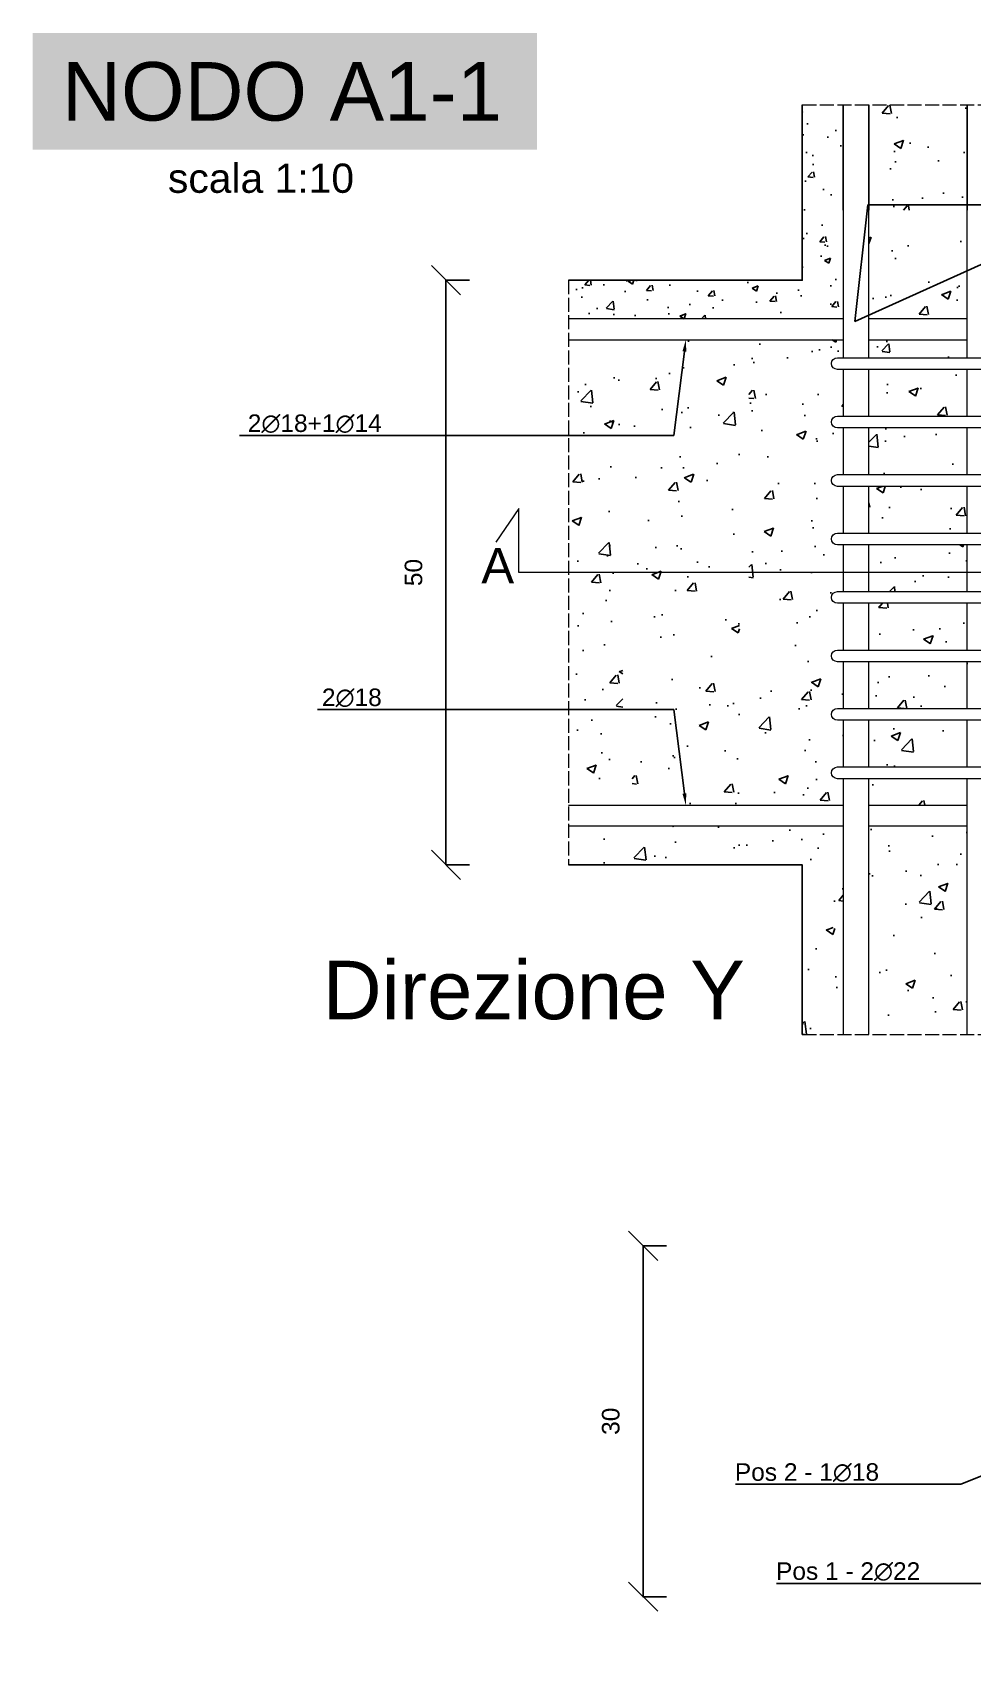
# Model space of a CAD drawing. Header units: millimetres. Extents: x -455371 to 117772, y -78417 to 116564.
# Drawn here: x -340539 to -339735, y 107063 to 108465 of the extents above; entities that cross this region are included whole.
import ezdxf
from ezdxf import colors
from ezdxf.entities.mleader import LeaderData, LeaderLine
from ezdxf.math import Vec2, Vec3

# ---------------------------------------------------------------- set-up
doc = ezdxf.new("R2010")
doc.units = ezdxf.units.MM
doc.linetypes.add('ACAD_ISO02W100', pattern=[15, 12, -3])
doc.layers.get('0').update_dxf_attribs({"color": 255})
for name, color, linetype, lineweight in [('armature', 5, 'Continuous', 18), ('Cls', 7, 'Continuous', 25), ('quote', 5, 'Continuous', 15), ('Scritte', 7, 'Continuous', 15), ('staffe', 10, 'Continuous', 15), ('tratteggio 1 a 50', 230, 'ACAD_ISO02W100', 15)]:
    doc.layers.add(name, color=color, linetype=linetype, lineweight=lineweight)
doc.layers.add('RETINI', color=253, linetype='Continuous')
doc.styles.get("Standard").update_dxf_attribs({"font": 'arial.ttf'})
doc.dimstyles.new('scala 1 a 10', dxfattribs={"dimtxt": 15, "dimasz": 25, "dimexe": 0.183, "dimexo": 0.1, "dimgap": 20, "dimtad": 2, "dimdec": 0, "dimlfac": 0.1, "dimzin": 0, "dimdsep": 46, "dimtxsty": 'Standard', "dimblk": 'OBLIQUE', "dimcen": -25, "dimadec": 0, "dimazin": 0, "dimtfac": 1, "dimtdec": 0, "dimtofl": 0, "dimtmove": 0, "dimatfit": 3, "dimfxl": 20, "dimfxlon": 1, "dimtolj": 1, "dimtzin": 0, "dimarcsym": 0})

# ---------------------------------------------------------------- blocks, each defined once
blk = doc.blocks.new('*U1349')
at = {"layer": 'staffe'}
blk.add_lwpolyline([(-120, 5), (120, 5, -1), (120, -5), (-120, -5, -1)], format="xyb", close=True, dxfattribs=at)
blk = doc.blocks.new('*U1350')
at = {"layer": 'armature', "color": 0, "linetype": 'ByBlock', "lineweight": -2, "transparency": 16777216}
for p in [(0, 350), (0, 300), (0, 250), (0, 200), (0, 150), (0, 100), (0, 50), (0, 0)]:
    blk.add_blockref('*U1349', p, dxfattribs=at)
blk = doc.blocks.new('_Oblique')
at = {"color": 0, "linetype": 'ByBlock', "lineweight": -2}
blk.add_line((-0.5, -0.5), (0.5, 0.5), dxfattribs=at)
blk = doc.blocks.new('*D2240')
at = {"layer": 'Defpoints', "color": 0, "transparency": 16777216}
for p in [(-340185.3, 108253.8), (-339580.5, 108253.8), (-339580.5, 107753.8)]:
    blk.add_point(p, dxfattribs=at)
at = {"layer": 'quote', "color": 0, "lineweight": -2, "transparency": 16777216}
for p, q in [((-340165.3, 108253.8), (-340185.5, 108253.8)), ((-340185.3, 107753.8), (-340185.3, 108253.8)), ((-340165.3, 107753.8), (-340185.5, 107753.8))]:
    blk.add_line(p, q, dxfattribs=at)
at = {"layer": 'quote', "color": 0, "lineweight": -2, "transparency": 16777216, "xscale": 25, "yscale": 25, "zscale": 25}
for p, rotation in [((-340185.3, 108253.8), 90), ((-340185.3, 107753.8), 270)]:
    blk.add_blockref('_Oblique', p, dxfattribs=dict(at, rotation=rotation))
at = {"layer": 'quote', "color": 0, "transparency": 16777216, "insert": (-340213, 108003.8), "char_height": 15, "attachment_point": 5, "rotation": 90}
blk.add_mtext('\\A1;50', dxfattribs=at)
blk = doc.blocks.new('*D2294')
at = {"layer": 'Defpoints', "color": 0, "transparency": 16777216}
for p in [(-340016.6, 107428), (-339657.2, 107428), (-339657.2, 107128)]:
    blk.add_point(p, dxfattribs=at)
at = {"layer": 'quote', "color": 0, "lineweight": -2, "transparency": 16777216}
for p, q in [((-339996.6, 107428), (-340016.8, 107428)), ((-340016.6, 107128), (-340016.6, 107428)), ((-339996.6, 107128), (-340016.8, 107128))]:
    blk.add_line(p, q, dxfattribs=at)
at = {"layer": 'quote', "color": 0, "lineweight": -2, "transparency": 16777216, "xscale": 25, "yscale": 25, "zscale": 25}
for p, rotation in [((-340016.6, 107428), 90), ((-340016.6, 107128), 270)]:
    blk.add_blockref('_Oblique', p, dxfattribs=dict(at, rotation=rotation))
at = {"layer": 'quote', "color": 0, "transparency": 16777216, "insert": (-340044.3, 107278), "char_height": 15, "attachment_point": 5, "rotation": 90}
blk.add_mtext('\\A1;30', dxfattribs=at)

msp = doc.modelspace()

# ---------------------------------------------------------------- hatches: boundary and pattern name
at = {"layer": 'RETINI'}
h = msp.add_hatch(dxfattribs=at)
h.set_pattern_fill('AR-CONC', color=256, scale=0.29)
edge = h.paths.add_edge_path()
edge.add_line((-339845.5, 108403.8), (-339880.5, 108403.8))
edge.add_line((-339880.5, 108403.8), (-339880.5, 108253.8))
edge.add_line((-339880.5, 108253.8), (-340080.5, 108253.8))
edge.add_line((-340080.5, 108253.8), (-340080.5, 108220.8))
edge.add_line((-340080.5, 108220.8), (-340034.1, 108220.8))
edge.add_line((-340034.1, 108220.8), (-340034.1, 108224.8))
edge.add_arc((-340030.1, 108224.8), 4, 2.2127, 180.0004, ccw=False)
edge.add_line((-340026.1, 108225), (-340026.1, 108220.8))
edge.add_line((-340026.1, 108220.8), (-339934.1, 108220.8))
edge.add_line((-339934.1, 108220.8), (-339934.1, 108224.8))
edge.add_arc((-339930.1, 108224.8), 4, 2.2127, 180.0004, ccw=False)
edge.add_line((-339926.1, 108225), (-339926.1, 108220.8))
edge.add_line((-339926.1, 108220.8), (-339845.5, 108220.8))
edge.add_line((-339845.5, 108220.8), (-339845.5, 108303.8))
edge.add_line((-339845.5, 108303.8), (-339850.5, 108303.8))
edge.add_arc((-339850.5, 108308.8), 5, 90, 270, ccw=False)
edge.add_line((-339850.5, 108313.8), (-339845.5, 108313.8))
edge.add_line((-339845.5, 108313.8), (-339845.5, 108403.8))
h = msp.add_hatch(dxfattribs=at)
h.set_pattern_fill('AR-CONC', color=256, scale=0.45)
h.paths.add_polyline_path([(-339637.5, 108156.1, 0.088613), (-339649.7, 108177.5), (-339721.5, 108177.5), (-339721.5, 108137.5), (-339637.5, 108137.5)])
h.paths.add_polyline_path([(-339739.5, 108177.5), (-339823.5, 108177.5), (-339823.5, 108137.5), (-339739.5, 108137.5)])
h.paths.add_polyline_path([(-339739.5, 108127.5), (-339823.5, 108127.5), (-339823.5, 108087.5), (-339739.5, 108087.5)])
h.paths.add_polyline_path([(-339637.5, 108127.5), (-339721.5, 108127.5), (-339721.5, 108087.5), (-339637.5, 108087.5)])
h.paths.add_polyline_path([(-339739.5, 108077.5), (-339823.5, 108077.5), (-339823.5, 108037.5), (-339739.5, 108037.5)])
h.paths.add_polyline_path([(-339637.5, 108077.5), (-339721.5, 108077.5), (-339721.5, 108037.5), (-339637.5, 108037.5)])
h.paths.add_polyline_path([(-339739.5, 108027.5), (-339823.5, 108027.5), (-339823.5, 107987.5), (-339739.5, 107987.5)])
h.paths.add_polyline_path([(-339637.5, 108027.5), (-339721.5, 108027.5), (-339721.5, 107987.5), (-339637.5, 107987.5)])
h.paths.add_polyline_path([(-339739.5, 107977.5), (-339823.5, 107977.5), (-339823.5, 107937.5), (-339739.5, 107937.5)])
h.paths.add_polyline_path([(-339637.5, 107977.5), (-339721.5, 107977.5), (-339721.5, 107937.5), (-339637.5, 107937.5)])
h.paths.add_polyline_path([(-339739.5, 107927.5), (-339823.5, 107927.5), (-339823.5, 107887.5), (-339739.5, 107887.5)])
h.paths.add_polyline_path([(-339637.5, 107927.5), (-339721.5, 107927.5), (-339721.5, 107887.5), (-339637.5, 107887.5)])
h.paths.add_polyline_path([(-339739.5, 107877.5), (-339823.5, 107877.5), (-339823.5, 107837.5), (-339739.5, 107837.5)])
h.paths.add_polyline_path([(-339637.5, 107877.5), (-339721.5, 107877.5), (-339721.5, 107837.5), (-339644.3, 107837.5, 0.055495), (-339637.5, 107851.5)])
h.paths.add_polyline_path([(-339739.5, 107827.5), (-339823.5, 107827.5), (-339823.5, 107804.8), (-339739.5, 107804.8)])
h.paths.add_polyline_path([(-339651.9, 107827.5), (-339721.5, 107827.5), (-339721.5, 107804.8), (-339703.5, 107804.8, 0.210392)])
h.paths.add_polyline_path([(-339637.5, 107816.6, -0.21525), (-339703.5, 107786.8), (-339721.5, 107786.8), (-339721.5, 107708.8), (-339637.5, 107708.8)])
h.paths.add_polyline_path([(-339739.5, 107786.8), (-339823.5, 107786.8), (-339823.5, 107708.8), (-339739.5, 107708.8)])
h.paths.add_polyline_path([(-339739.5, 107698.8), (-339823.5, 107698.8), (-339823.5, 107608.8), (-339739.5, 107608.8)])
h.paths.add_polyline_path([(-339637.5, 107698.8), (-339721.5, 107698.8), (-339721.5, 107608.8), (-339637.5, 107608.8)])
h.paths.add_polyline_path([(-339637.5, 108303.8), (-339721.5, 108303.8), (-339721.5, 108220.8), (-339703.5, 108220.8, -0.21525), (-339637.5, 108191)])
h.paths.add_polyline_path([(-339637.5, 108403.8), (-339721.5, 108403.8), (-339721.5, 108313.8), (-339637.5, 108313.8)])
h.paths.add_polyline_path([(-339739.5, 108403.8), (-339823.5, 108403.8), (-339823.5, 108313.8), (-339739.5, 108313.8)])
h.paths.add_polyline_path([(-339739.5, 108303.8), (-339823.5, 108303.8), (-339823.5, 108220.8), (-339739.5, 108220.8)])
h = msp.add_hatch(dxfattribs=at)
h.set_pattern_fill('AR-CONC', color=256, scale=0.45)
h.paths.add_polyline_path([(-339845.5, 108077.5), (-339850.5, 108077.5, -1), (-339850.5, 108087.5), (-339845.5, 108087.5), (-339845.5, 108127.5), (-339850.5, 108127.5, -1), (-339850.5, 108137.5), (-339845.5, 108137.5), (-339845.5, 108177.5), (-339850.5, 108177.5, -1), (-339850.5, 108187.5), (-339845.5, 108187.5), (-339845.5, 108202.8), (-339926.1, 108202.8), (-339926.1, 107804.8), (-339845.5, 107804.8), (-339845.5, 107827.5), (-339850.5, 107827.5, -1), (-339850.5, 107837.5), (-339845.5, 107837.5), (-339845.5, 107877.5), (-339850.5, 107877.5, -1), (-339850.5, 107887.5), (-339845.5, 107887.5), (-339845.5, 107927.5), (-339850.5, 107927.5, -1), (-339850.5, 107937.5), (-339845.5, 107937.5), (-339845.5, 107977.5), (-339850.5, 107977.5, -1), (-339850.5, 107987.5), (-339845.5, 107987.5), (-339845.5, 108027.5), (-339850.5, 108027.5, -1), (-339850.5, 108037.5), (-339845.5, 108037.5)])
h.paths.add_polyline_path([(-339934.1, 108202.8), (-340026.1, 108202.8), (-340026.1, 107804.8), (-339934.1, 107804.8)])
h.paths.add_polyline_path([(-340034.1, 108202.8), (-340080.5, 108202.8), (-340080.5, 107804.8), (-340034.1, 107804.8)])
h = msp.add_hatch(dxfattribs=at)
h.set_pattern_fill('AR-CONC', color=256, scale=0.29)
h.paths.add_polyline_path([(-339739.5, 108187.5), (-339739.5, 108202.8), (-339823.5, 108202.8), (-339823.5, 108187.5)])
h = msp.add_hatch(dxfattribs=at)
h.set_pattern_fill('AR-CONC', color=256, scale=0.45)
edge = h.paths.add_edge_path()
edge.add_line((-339880.5, 107608.8), (-339845.5, 107608.8))
edge.add_line((-339845.5, 107608.8), (-339845.5, 107698.8))
edge.add_line((-339845.5, 107698.8), (-339850.5, 107698.8))
edge.add_arc((-339850.5, 107703.8), 5, 90, 270, ccw=False)
edge.add_line((-339850.5, 107708.8), (-339845.5, 107708.8))
edge.add_line((-339845.5, 107708.8), (-339845.5, 107786.8))
edge.add_line((-339845.5, 107786.8), (-339926.1, 107786.8))
edge.add_line((-339926.1, 107786.8), (-339926.1, 107782.8))
edge.add_arc((-339930.1, 107782.7), 4, -180, 2.2127, ccw=False)
edge.add_line((-339934.1, 107782.7), (-339934.1, 107786.8))
edge.add_line((-339934.1, 107786.8), (-340026.1, 107786.8))
edge.add_line((-340026.1, 107786.8), (-340026.1, 107782.8))
edge.add_arc((-340030.1, 107782.7), 4, -180, 2.2127, ccw=False)
edge.add_line((-340034.1, 107782.7), (-340034.1, 107786.8))
edge.add_line((-340034.1, 107786.8), (-340080.5, 107786.8))
edge.add_line((-340080.5, 107786.8), (-340080.5, 107753.8))
edge.add_line((-340080.5, 107753.8), (-339880.5, 107753.8))
edge.add_line((-339880.5, 107753.8), (-339880.5, 107608.8))

# ---------------------------------------------------------------- linework, layer by layer
at = {"layer": 'armature'}
for points in [[(-339845.5, 108403.8), (-339845.5, 108187.5)], [(-339845.5, 108313.8), (-339845.5, 108403.8)], [(-339845.5, 108403.8), (-339845.5, 108313.8)], [(-339823.5, 108187.5), (-339823.5, 108403.8)], [(-339823.5, 108313.8), (-339823.5, 108403.8)], [(-339823.5, 108403.8), (-339823.5, 108313.8)], [(-339739.5, 108187.5), (-339739.5, 108403.8)], [(-339739.5, 108313.8), (-339739.5, 108403.8)], [(-339739.5, 108403.8), (-339739.5, 108313.8)], [(-340034.1, 108220.8), (-340080.5, 108220.8)], [(-339845.5, 108220.8), (-340080.5, 108220.8)], [(-339934.1, 108220.8), (-340026.1, 108220.8)], [(-339739.5, 108220.8), (-339823.5, 108220.8)], [(-340080.5, 108202.8), (-340034.1, 108202.8)], [(-340080.5, 108202.8), (-339845.5, 108202.8)], [(-340026.1, 108202.8), (-339934.1, 108202.8)], [(-339823.5, 108202.8), (-339739.5, 108202.8)], [(-339845.5, 108177.5), (-339845.5, 108137.5)], [(-339823.5, 108137.5), (-339823.5, 108177.5)], [(-339739.5, 108137.5), (-339739.5, 108177.5)], [(-339845.5, 108127.5), (-339845.5, 108087.5)], [(-339823.5, 108087.5), (-339823.5, 108127.5)], [(-339739.5, 108087.5), (-339739.5, 108127.5)], [(-339845.5, 108077.5), (-339845.5, 108037.5)], [(-339823.5, 108037.5), (-339823.5, 108077.5)], [(-339739.5, 108037.5), (-339739.5, 108077.5)], [(-339845.5, 108027.5), (-339845.5, 107987.5)], [(-339823.5, 107987.5), (-339823.5, 108027.5)], [(-339739.5, 107987.5), (-339739.5, 108027.5)], [(-339845.5, 107977.5), (-339845.5, 107937.5)], [(-339823.5, 107937.5), (-339823.5, 107977.5)], [(-339739.5, 107937.5), (-339739.5, 107977.5)], [(-339845.5, 107927.5), (-339845.5, 107887.5)], [(-339823.5, 107887.5), (-339823.5, 107927.5)], [(-339739.5, 107887.5), (-339739.5, 107927.5)], [(-339845.5, 107877.5), (-339845.5, 107837.5)], [(-339823.5, 107837.5), (-339823.5, 107877.5)], [(-339739.5, 107837.5), (-339739.5, 107877.5)], [(-339845.5, 107827.5), (-339845.5, 107608.8)], [(-339823.5, 107608.8), (-339823.5, 107827.5)], [(-339739.5, 107608.8), (-339739.5, 107827.5)], [(-340080.5, 107804.8), (-340034.1, 107804.8)], [(-340080.5, 107804.8), (-339845.5, 107804.8)], [(-340026.1, 107804.8), (-339934.1, 107804.8)], [(-339823.5, 107804.8), (-339739.5, 107804.8)], [(-340034.1, 107786.8), (-340080.5, 107786.8)], [(-339845.5, 107786.8), (-340080.5, 107786.8)], [(-339934.1, 107786.8), (-340026.1, 107786.8)], [(-339739.5, 107786.8), (-339823.5, 107786.8)], [(-339845.5, 107698.8), (-339845.5, 107608.8)], [(-339823.5, 107608.8), (-339823.5, 107698.8)], [(-339739.5, 107608.8), (-339739.5, 107698.8)]]:
    msp.add_lwpolyline(points, dxfattribs=at)
at = {"layer": 'Cls'}
for points in [[(-339880.5, 108403.8), (-339880.5, 108253.8), (-340080.5, 108253.8)], [(-339880.5, 107608.8), (-339880.5, 107753.8), (-340080.5, 107753.8)]]:
    msp.add_lwpolyline(points, dxfattribs=at)
at = {"layer": 'quote'}
msp.add_lwpolyline([(-339448.5, 108029.8), (-339468.1, 108058.6), (-339468.1, 108003.8), (-339468.1, 108003.8), (-339468.1, 108003.8), (-339468.1, 108003.8), (-340122.9, 108003.8), (-340122.9, 108058.6), (-340142.6, 108029.8)], dxfattribs=at)
at = {"layer": 'tratteggio 1 a 50'}
for points in [[(-339880.5, 108403.8), (-339580.5, 108403.8)], [(-340080.5, 108253.8), (-340080.5, 107753.8)], [(-339880.5, 107608.8), (-339580.5, 107608.8)]]:
    msp.add_lwpolyline(points, dxfattribs=at)

# ---------------------------------------------------------------- block references
at = {"layer": 'armature'}
msp.add_blockref('*U1350', (-339730.5, 107832.5), dxfattribs=at)

# ---------------------------------------------------------------- texts
at = {"layer": 'Scritte', "insert": (-340513.7, 108440.3), "char_height": 50, "attachment_point": 1, "bg_fill": 1, "box_fill_scale": 1.5, "bg_fill_color": 253, "bg_fill_transparency": 0}
msp.add_mtext_dynamic_manual_height_columns('NODO A1-1', width=381.215, gutter_width=12.5, heights=[0], dxfattribs=at)
at = {"layer": 'Scritte', "attachment_point": 1}
for s, width, heights, insert, char_height in [('scala 1:10', 172.003, [34.7], (-340423.1, 108353.5), 25), ('\\pxt16;A', 52.404, [0], (-340155, 108024.7), 30), ('Direzione Y', 381.257, [89.6], (-340290.7, 107671.8), 50)]:
    msp.add_mtext_dynamic_manual_height_columns(s, width=width, gutter_width=12.5, heights=heights, dxfattribs=dict(at, insert=insert, char_height=char_height))

# ---------------------------------------------------------------- dimensions: what is measured, and where the dimension line sits
at = {"layer": 'quote'}
for base, p1, p2, picture, middle in [((-340185.3, 108253.8), (-339580.5, 107753.8), (-339580.5, 108253.8), '*D2240', (-340213, 108003.8)), ((-340016.6, 107428), (-339657.2, 107128), (-339657.2, 107428), '*D2294', (-340044.3, 107278))]:
    dim = msp.add_linear_dim(base=base, p1=p1, p2=p2, angle=90, dimstyle='scala 1 a 10', dxfattribs=at)
    dim.commit()
    dim.dimension.update_dxf_attribs({"geometry": picture, "text_midpoint": middle})

# ---------------------------------------------------------------- leaders
ml = msp.add_multileader_mtext('Standard', dxfattribs=at)
ml.set_content('Pos 1/5 - 2∅22', color=256)
ml.set_leader_properties()
ml.build(insert=Vec2(0, 0))
ml.multileader.update_dxf_attribs({"text_left_attachment_type": 6, "text_right_attachment_type": 6, "dogleg_length": 20, "arrow_head_size": 10})
ctx = ml.context
ctx.base_point, ctx.char_height, ctx.arrow_head_size, ctx.landing_gap_size, ctx.plane_origin = Vec3(-339594, 108318.3), 15, 10, 50, Vec3(-339621.5, 108308)
ctx.left_attachment, ctx.right_attachment = 6, 6
notes = []
notes.append((ctx, [(0, (1, 1, 0), (-339614, 108318.3), (1, 0), 20, [(0, [(-339625.5, 108218.6), (-339614, 108318.3), (-339835.5, 108218.6), (-339824.4, 108318.3)], 0, [])])]))
ctx.mtext.insert, ctx.mtext.flow_direction = Vec3(-339544, 108336.3), 5
ml = msp.add_multileader_mtext('Standard', dxfattribs=at)
ml.set_content('2∅18+1∅14', color=256)
ml.set_leader_properties()
ml.build(insert=Vec2(0, 0))
ml.multileader.update_dxf_attribs({"text_left_attachment_type": 6, "text_right_attachment_type": 6, "dogleg_length": 20, "arrow_head_size": 10})
ctx = ml.context
ctx.base_point, ctx.char_height, ctx.arrow_head_size, ctx.landing_gap_size, ctx.plane_origin = Vec3(-340403.3, 108121), 15, 10, 50, Vec3(-340294.5, 108131.4)
ctx.left_attachment, ctx.right_attachment, ctx.text_align_type = 6, 6, 2
notes.append((ctx, [(0, (1, 1, 0), (-340170.2, 108121), (-1, 0), 20, [(0, [(-339980.1, 108202.8), (-339990.3, 108121)], 0, [])])]))
ctx.mtext.insert, ctx.mtext.alignment, ctx.mtext.flow_direction = Vec3(-340240.2, 108139), 3, 5
ml = msp.add_multileader_mtext('Standard', dxfattribs=at)
ml.set_content('2∅18', color=256)
ml.set_leader_properties()
ml.build(insert=Vec2(0, 0))
ml.multileader.update_dxf_attribs({"text_left_attachment_type": 6, "text_right_attachment_type": 6, "dogleg_length": 20, "arrow_head_size": 10})
ctx = ml.context
ctx.base_point, ctx.char_height, ctx.arrow_head_size, ctx.landing_gap_size, ctx.plane_origin = Vec3(-340339.9, 107886.6), 15, 10, 50, Vec3(-340294.5, 107876.3)
ctx.left_attachment, ctx.right_attachment, ctx.text_align_type = 6, 6, 2
notes.append((ctx, [(0, (1, 1, 0), (-340170.2, 107886.6), (-1, 0), 20, [(0, [(-339980.1, 107804.8), (-339990.3, 107886.6)], 0, [])])]))
ctx.mtext.insert, ctx.mtext.alignment, ctx.mtext.flow_direction = Vec3(-340240.2, 107904.6), 3, 5
ml = msp.add_multileader_mtext('Standard', dxfattribs=at)
ml.set_content('Pos 1 - 2∅22', color=256)
ml.set_leader_properties()
ml.build(insert=Vec2(0, 0))
ml.multileader.update_dxf_attribs({"text_left_attachment_type": 6, "text_right_attachment_type": 6, "dogleg_length": 20, "arrow_head_size": 10})
ctx = ml.context
ctx.base_point, ctx.char_height, ctx.arrow_head_size, ctx.landing_gap_size, ctx.plane_origin = Vec3(-339950.3, 107139.4), 15, 10, 50, Vec3(-339608.3, 107178.1)
ctx.left_attachment, ctx.right_attachment, ctx.text_align_type = 6, 6, 2
notes.append((ctx, [(0, (1, 1, 0), (-339709.6, 107139.4), (-1, 0), 20, [(1, [(-339608.3, 107178.1), (-339709.6, 107139.4), (-339608.3, 107376.6), (-339709.6, 107333)], 0, [])])]))
ctx.mtext.insert, ctx.mtext.alignment, ctx.mtext.flow_direction = Vec3(-339779.6, 107157.4), 3, 5
ml = msp.add_multileader_mtext('Standard', dxfattribs=at)
ml.set_content('Pos 2 - 1∅18', color=256)
ml.set_leader_properties()
ml.build(insert=Vec2(0, 0))
ml.multileader.update_dxf_attribs({"text_left_attachment_type": 6, "text_right_attachment_type": 6, "dogleg_length": 20, "arrow_head_size": 10})
ctx = ml.context
ctx.base_point, ctx.char_height, ctx.arrow_head_size, ctx.landing_gap_size, ctx.plane_origin = Vec3(-339985.7, 107224.1), 15, 10, 50, Vec3(-339300.4, 107141.8)
ctx.left_attachment, ctx.right_attachment, ctx.text_align_type = 6, 6, 2
notes.append((ctx, [(0, (1, 1, 0), (-339744.8, 107224.1), (-1, 0), 20, [(3, [(-339612.4, 107277.3), (-339744.8, 107224.1)], 0, [])])]))
ctx.mtext.insert, ctx.mtext.alignment, ctx.mtext.flow_direction = Vec3(-339814.8, 107242.1), 3, 5
for ctx, leaders in notes:
    for number, flags, end, landing, length, lines in leaders:
        leader = LeaderData()
        leader.index, (leader.has_last_leader_line, leader.has_dogleg_vector, leader.attachment_direction) = number, flags
        leader.last_leader_point, leader.dogleg_vector, leader.dogleg_length = Vec3(end), Vec3(landing), length
        for number, points, colour, breaks in lines:
            line = LeaderLine()
            line.index, line.vertices, line.color, line.breaks = number, Vec3.list(points), colors.encode_raw_color(colour), breaks
            leader.lines.append(line)
        ctx.leaders.append(leader)

doc.saveas('drawing.dxf')
